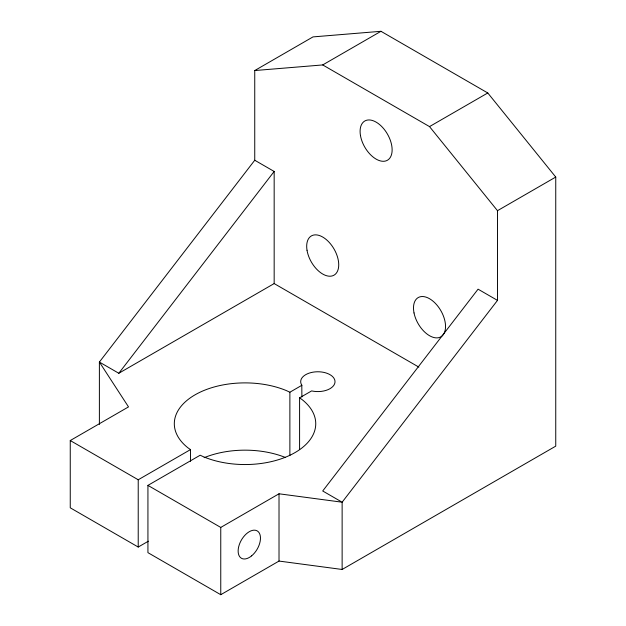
<?xml version="1.0" encoding="UTF-8"?>
<svg xmlns="http://www.w3.org/2000/svg" width="626" height="626" viewBox="0 0 626 626"><rect width="100%" height="100%" fill="white"/><g stroke="black" fill="none" stroke-linecap="round" stroke-linejoin="round"><path stroke-width="0.94" d="M301.881 396.986L301.802 385.186A17.168 9.906 0 0 1 310.942 372.603A17.168 9.906 0 0 1 333.181 377.212L333.908 378.167A17.168 9.906 0 0 1 329.941 388.715A17.168 9.906 0 0 1 311.631 390.914L299.588 397.831L302.123 399.623A70.722 40.831 0 0 1 295.175 452.504A70.722 40.831 0 0 1 203.622 456.816L200.179 455.219L147.932 485.385L147.932 552.656L220.759 594.7L279.016 561.068L342.132 569.472L555.747 446.142L555.747 177.056L487.779 92.969L380.968 31.3L313 36.903L254.743 70.542L254.743 160.24L99.385 362.055L99.385 424.451M148.339 541.208L138.221 547.046L70.253 507.811L70.253 440.54L128.51 406.9L99.385 362.055L118.807 373.268L274.165 171.454L254.743 160.24M254.743 70.542L322.711 64.932L429.514 126.601L497.49 210.688L497.49 300.386L342.132 502.201L342.132 569.472M322.711 64.932L380.968 31.3M429.514 126.601L487.779 92.969M118.807 373.268L274.165 283.57L418.841 367.102M497.49 210.688L555.747 177.056M70.253 440.54L138.221 479.774L190.476 449.609L187.933 447.809A70.722 40.831 0 0 1 194.882 394.928A70.722 40.831 0 0 1 286.434 390.616L289.877 392.22L301.881 385.287M147.932 485.385L220.759 527.428L279.016 493.789L342.132 502.201L322.711 490.987L478.068 289.173L497.49 300.386M299.588 397.831L299.588 449.499M289.877 392.22L289.877 455.595M279.016 493.789L279.016 561.068M274.165 171.454L274.165 283.57M220.759 527.428L220.759 594.7M190.476 449.609L190.476 461.307M138.221 479.774L138.221 547.046M204.162 457.669A70.722 40.831 0 0 1 285.573 457.536M307.022 250.251A22.661 13.083 60 0 0 333.376 275.503A22.661 13.083 60 0 0 327.727 240.869A22.661 13.083 60 0 0 307.022 250.251M414.021 312.945A22.661 13.083 60 0 0 440.782 336.866A22.661 13.083 60 0 0 433.748 301.802A22.661 13.083 60 0 0 414.021 312.945M251.629 555.849A15.791 9.116 -60 0 0 257.607 531.161A15.791 9.116 -60 0 0 238.686 546.725A15.791 9.116 -60 0 0 251.629 555.849M360.443 135.396A22.661 13.083 60 0 0 386.821 160.561A22.661 13.083 60 0 0 381.077 125.896A22.661 13.083 60 0 0 360.443 135.396"/></g></svg>
